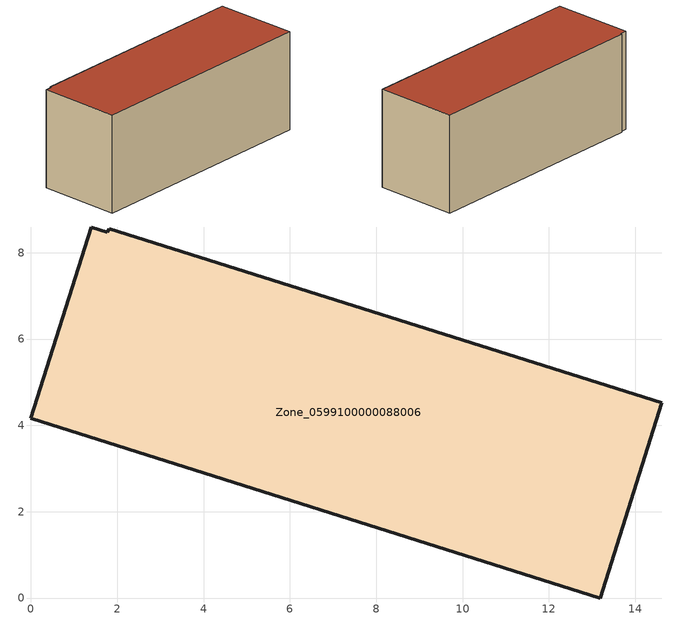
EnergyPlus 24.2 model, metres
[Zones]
Zone_0599100000088006
 floor ground (C_G): 1.39,8.6 1.77,8.48 1.81,8.56 14.61,4.52 13.19,0 0,4.17 z0.59
 wall outside (C_F): 13.19,0 14.61,4.52 1.81,8.56 1.77,8.48 1.39,8.6 0,4.17 13.19,0 z0.59:6.24
 roof outside (C_R): 1.77,8.48 1.39,8.6 0,4.17 13.19,0 14.61,4.52 1.81,8.56 z6.24
[BUILDING]
Pand.0599100000088006: North Axis=0; Terrain=City; Loads Convergence Tolerance Value=0.04; Temperature Convergence Tolerance Value=0.4; Solar Distribution=FullExterior; Maximum Number of Warmup Days=25; Minimum Number of Warmup Days=1
[Site:Location]
Rotterdam.The.Hague.AP_ZH_NLD Design_Conditions: Latitude=51.96; Longitude=4.45; Time Zone=1; Elevation=-4.5
[SITE:GROUNDTEMPERATURE:BUILDINGSURFACE]
18, 18, 18, 18, 18, 18, 18, 18, 18, 18, 18, 18
[MATERIAL] Thermal Absorptance=0.9; Solar Absorptance=0.7; Visible Absorptance=0.7
Name | Roughness | Thickness | Conductivity | Density | Specific Heat
G.TI.1965-1974 | MediumSmooth | 0.15 | 0.882353 | 540 | 1210
F.TI.1965-1974 | Rough | 0.3 | 0.697674 | 1920 | 840
R.TI.1965-1974 | MediumRough | 0.2 | 0.232558 | 1500 | 1000
[CONSTRUCTION]
C_G: G.TI.1965-1974
C_F: F.TI.1965-1974
C_R: R.TI.1965-1974
[ZONE]
Zone_0599100000088006: Type=1; Multiplier=1; Ceiling Height=Autocalculate; Volume=Autocalculate; Floor Area=autocalculate; Part of Total Floor Area=Yes
[ZONEINFILTRATION:DESIGNFLOWRATE]
Infil_Zone_0599100000088006: Zone or ZoneList or Space or SpaceList=Zone_0599100000088006; Schedule=AlwaysOn; Design Flow Rate Calculation Method=Flow/Area; Flow Rate per Floor Area=0.003; Constant Term Coefficient=1; Temperature Term Coefficient=0; Velocity Term Coefficient=0; Velocity Squared Term Coefficient=0
[HVACTEMPLATE:ZONE:IDEALLOADSAIRSYSTEM]
Zone_0599100000088006: Maximum Heating Supply Air Temperature=50; Minimum Cooling Supply Air Temperature=13; Maximum Heating Supply Air Humidity Ratio=0.0156; Minimum Cooling Supply Air Humidity Ratio=0.0077; Heating Limit=NoLimit; Cooling Limit=NoLimit; Dehumidification Control Type=ConstantSensibleHeatRatio; Cooling Sensible Heat Ratio=0.7; Dehumidification Setpoint=60; Humidification Control Type=None; Humidification Setpoint=30; Outdoor Air Method=None; Outdoor Air Flow Rate per Person=0.00944; Outdoor Air Flow Rate per Zone Floor Area=0; Outdoor Air Flow Rate per Zone=0; Demand Controlled Ventilation Type=None; Outdoor Air Economizer Type=NoEconomizer; Heat Recovery Type=None; Sensible Heat Recovery Effectiveness=0.7; Latent Heat Recovery Effectiveness=0.65
[ZONECONTROL:THERMOSTAT]
ThermostatControl_Zone_0599100000088006: Zone or ZoneList=Zone_0599100000088006; Control Type Schedule=DualSetpointControlType; Control 1=Thermostat_Zone_0599100000088006; Temperature Difference Between Cutout And Setpoint=0
[THERMOSTATSETPOINT:DUALSETPOINT]
Thermostat_Zone_0599100000088006: Heating Setpoint Temperature Schedule=HeatingSetpoint_Zone_0599100000088006; Cooling Setpoint Temperature Schedule=CoolingSetpoint_Zone_0599100000088006
[SCHEDULE:COMPACT]
HeatingSetpoint_Zone_0599100000088006: Through: 12/31, For: AllDays, Until: 24:00, 21
CoolingSetpoint_Zone_0599100000088006: Through: 12/31, For: AllDays, Until: 24:00, 24
DualSetpointControlType: Through: 12/31, For: AllDays, Until: 24:00, 4
AlwaysOn: Through: 12/31, For: AllDays, Until: 24:00, 1
